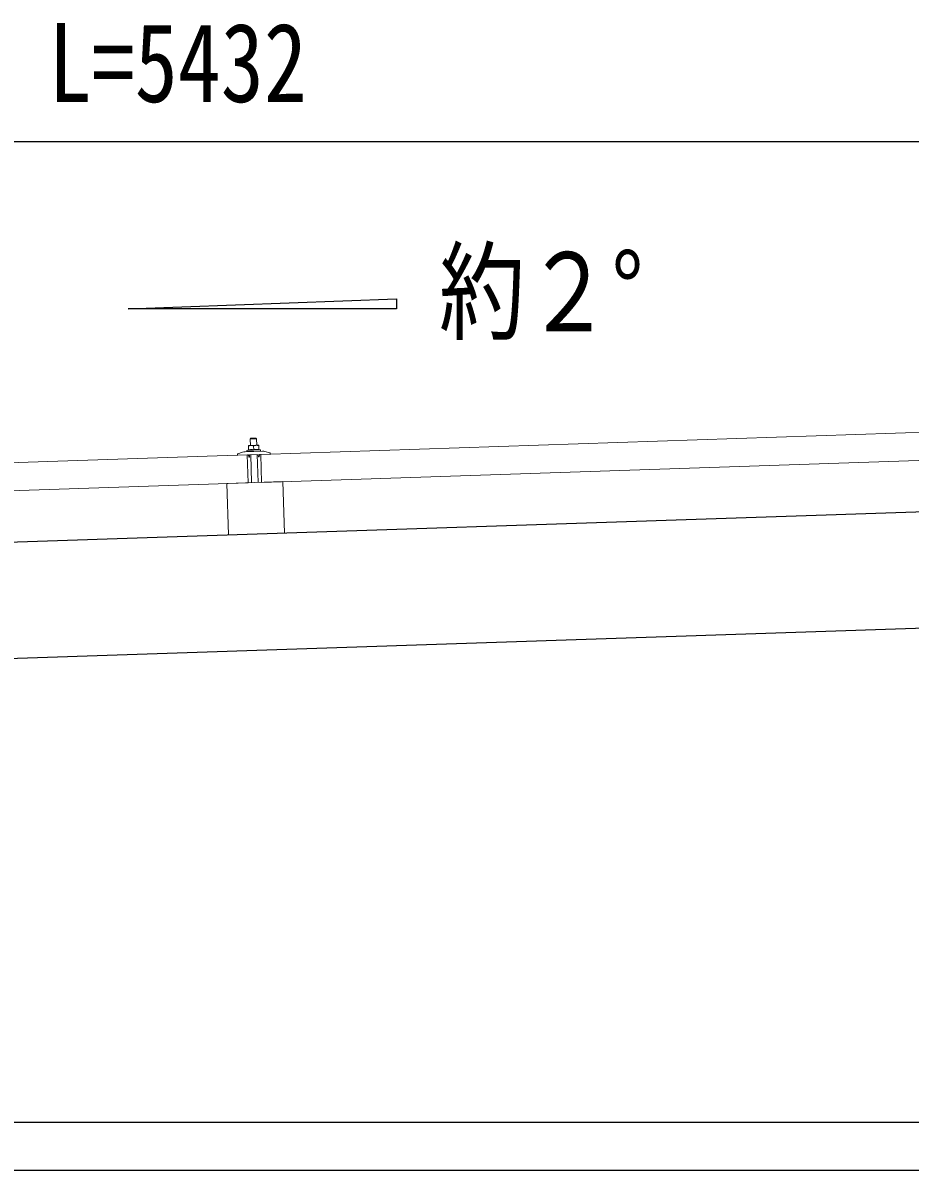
# Model space of a CAD drawing. Units: millimetres, scale not verified. Extents: x -12615 to 12615, y -8910 to 8910.
# Drawn here: x 270 to 1380, y -3069 to -1634 of the extents above; entities that cross this region are included whole.
import ezdxf
from ezdxf.enums import TextEntityAlignment as Align

# ---------------------------------------------------------------- set-up
doc = ezdxf.new("R2010")
doc.units = ezdxf.units.MM
doc.header["$LTSCALE"] = 40
doc.layers.add('0-4_YKK_13', color=4, linetype='Continuous', lineweight=18)
doc.layers.add('0-5_YKK_A1', color=4, linetype='Continuous')
doc.layers.add('0-6_YKK_D', color=6, linetype='Continuous')
doc.styles.add('ＭＳ ゴシック', font='')
doc.styles.get('ＭＳ ゴシック').set_extended_font_data('MS Gothic')

msp = doc.modelspace()

# ---------------------------------------------------------------- linework, layer by layer
at = {"layer": '0-4_YKK_13'}
for p, q in [((567.14, -2174.09), (1700.51, -2136.31)), ((555.02, -2162.91), (551.77, -2163.02)), ((551.77, -2163.03), (551.77, -2163.02)), ((551.77, -2163.03), (551.77, -2163.03)), ((551.77, -2163.03), (551.77, -2163.03)), ((551.77, -2163.03), (551.77, -2163.03)), ((551.77, -2163.03), (551.77, -2163.03)), ((551.77, -2163.03), (551.77, -2163.03)), ((551.77, -2163.03), (551.77, -2163.03)), ((551.77, -2163.03), (551.77, -2163.03)), ((551.77, -2163.04), (551.77, -2163.03)), ((551.77, -2163.04), (551.77, -2163.04)), ((551.77, -2163.04), (551.77, -2163.04)), ((551.77, -2163.04), (551.77, -2163.04)), ((551.77, -2163.05), (551.77, -2163.04)), ((551.77, -2163.05), (551.77, -2163.05)), ((551.77, -2163.06), (551.77, -2163.05)), ((551.77, -2163.07), (551.77, -2163.06)), ((551.77, -2163.08), (551.77, -2163.07)), ((551.77, -2163.09), (551.77, -2163.08)), ((551.77, -2163.11), (551.77, -2163.09)), ((551.77, -2163.12), (551.77, -2163.11)), ((551.77, -2163.14), (551.77, -2163.12)), ((551.78, -2163.16), (551.77, -2163.14)), ((551.78, -2163.18), (551.78, -2163.16)), ((551.78, -2163.2), (551.78, -2163.18)), ((551.78, -2163.22), (551.78, -2163.2)), ((551.78, -2163.24), (551.78, -2163.22)), ((551.78, -2163.26), (551.78, -2163.24)), ((551.78, -2163.28), (551.78, -2163.26)), ((551.78, -2163.31), (551.78, -2163.28)), ((551.78, -2163.33), (551.78, -2163.31)), ((551.78, -2163.35), (551.78, -2163.33)), ((551.78, -2163.38), (551.78, -2163.35)), ((551.78, -2163.4), (551.78, -2163.38)), ((551.78, -2163.42), (551.78, -2163.4)), ((551.78, -2163.44), (551.78, -2163.42)), ((551.79, -2163.46), (551.78, -2163.44)), ((551.79, -2163.48), (551.79, -2163.46)), ((551.79, -2163.5), (551.79, -2163.48)), ((551.79, -2163.51), (551.79, -2163.5)), ((551.79, -2163.53), (551.79, -2163.51)), ((552.04, -2163.52), (551.79, -2163.6)), ((551.79, -2163.54), (551.79, -2163.53)), ((551.79, -2163.6), (551.79, -2163.54)), ((551.79, -2163.6), (551.96, -2168.61)), ((552.09, -2163.5), (552.04, -2163.52)), ((552.15, -2163.48), (552.09, -2163.5)), ((552.21, -2163.46), (552.15, -2163.48)), ((552.27, -2163.44), (552.21, -2163.46)), ((552.35, -2163.42), (552.27, -2163.44)), ((552.42, -2163.39), (552.35, -2163.42)), ((552.5, -2163.36), (552.42, -2163.39)), ((552.59, -2163.33), (552.5, -2163.36)), ((552.68, -2163.3), (552.59, -2163.33)), ((552.77, -2163.27), (552.68, -2163.3)), ((552.87, -2163.24), (552.77, -2163.27)), ((552.97, -2163.21), (552.87, -2163.24)), ((553.07, -2163.18), (552.97, -2163.21)), ((553.18, -2163.15), (553.07, -2163.18)), ((553.28, -2163.13), (553.18, -2163.15)), ((553.38, -2163.1), (553.28, -2163.13)), ((553.49, -2163.08), (553.38, -2163.1)), ((553.59, -2163.06), (553.49, -2163.08)), ((553.7, -2163.04), (553.59, -2163.06)), ((553.81, -2163.02), (553.7, -2163.04)), ((553.92, -2163.01), (553.81, -2163.02)), ((554.02, -2162.99), (553.92, -2163.01)), ((554.97, -2153.91), (554, -2154.94)), ((554, -2154.94), (562, -2154.68)), ((554.27, -2162.94), (554, -2154.94)), ((554.12, -2162.98), (554.02, -2162.99)), ((554.21, -2162.97), (554.12, -2162.98)), ((554.3, -2162.96), (554.21, -2162.97)), ((554.38, -2162.95), (554.3, -2162.96)), ((554.45, -2162.94), (554.38, -2162.95)), ((554.52, -2162.94), (554.45, -2162.94)), ((554.59, -2162.93), (554.52, -2162.94)), ((554.65, -2162.93), (554.59, -2162.93)), ((554.71, -2162.93), (554.65, -2162.93)), ((554.76, -2162.93), (554.71, -2162.93)), ((554.8, -2162.92), (554.76, -2162.93)), ((554.84, -2162.92), (554.8, -2162.92)), ((554.88, -2162.92), (554.84, -2162.92)), ((554.91, -2162.92), (554.88, -2162.92)), ((554.93, -2162.92), (554.91, -2162.92)), ((554.95, -2162.92), (554.93, -2162.92)), ((554.97, -2162.92), (554.95, -2162.92)), ((560.97, -2153.71), (554.97, -2153.91)), ((554.98, -2162.92), (554.97, -2162.92)), ((555.02, -2162.91), (554.98, -2162.92)), ((561.52, -2162.7), (555.02, -2162.91)), ((555.3, -2162.92), (555.02, -2162.91)), ((555.36, -2162.92), (555.3, -2162.92)), ((555.42, -2162.92), (555.36, -2162.92)), ((555.49, -2162.92), (555.42, -2162.92)), ((555.56, -2162.93), (555.49, -2162.92)), ((555.64, -2162.93), (555.56, -2162.93)), ((555.73, -2162.93), (555.64, -2162.93)), ((555.82, -2162.93), (555.73, -2162.93)), ((555.92, -2162.93), (555.82, -2162.93)), ((556.02, -2162.94), (555.92, -2162.93)), ((556.13, -2162.94), (556.02, -2162.94)), ((556.24, -2162.94), (556.13, -2162.94)), ((556.35, -2162.95), (556.24, -2162.94)), ((556.46, -2162.96), (556.35, -2162.95)), ((556.57, -2162.97), (556.46, -2162.96)), ((556.67, -2162.98), (556.57, -2162.97)), ((556.78, -2163), (556.67, -2162.98)), ((556.89, -2163.02), (556.78, -2163)), ((557, -2163.04), (556.89, -2163.02)), ((557.11, -2163.07), (557, -2163.04)), ((557.22, -2163.1), (557.11, -2163.07)), ((557.32, -2163.12), (557.22, -2163.1)), ((557.42, -2163.15), (557.32, -2163.12)), ((557.51, -2163.18), (557.42, -2163.15)), ((557.6, -2163.2), (557.51, -2163.18)), ((557.69, -2163.22), (557.6, -2163.2)), ((557.76, -2163.24), (557.69, -2163.22)), ((557.84, -2163.26), (557.76, -2163.24)), ((557.9, -2163.28), (557.84, -2163.26)), ((557.96, -2163.3), (557.9, -2163.28)), ((558.02, -2163.31), (557.96, -2163.3)), ((558.29, -2163.39), (558.02, -2163.31)), ((558.53, -2163.3), (558.29, -2163.39)), ((558.29, -2163.39), (558.45, -2168.39)), ((558.59, -2163.29), (558.53, -2163.3)), ((558.64, -2163.27), (558.59, -2163.29)), ((558.7, -2163.25), (558.64, -2163.27)), ((558.77, -2163.22), (558.7, -2163.25)), ((558.84, -2163.2), (558.77, -2163.22)), ((558.92, -2163.17), (558.84, -2163.2)), ((559, -2163.15), (558.92, -2163.17)), ((559.08, -2163.12), (559, -2163.15)), ((559.18, -2163.09), (559.08, -2163.12)), ((559.27, -2163.05), (559.18, -2163.09)), ((559.37, -2163.02), (559.27, -2163.05)), ((559.47, -2162.99), (559.37, -2163.02)), ((559.57, -2162.96), (559.47, -2162.99)), ((559.67, -2162.94), (559.57, -2162.96)), ((559.77, -2162.91), (559.67, -2162.94)), ((559.88, -2162.89), (559.77, -2162.91)), ((559.98, -2162.86), (559.88, -2162.89)), ((560.09, -2162.84), (559.98, -2162.86)), ((560.2, -2162.82), (560.09, -2162.84)), ((560.31, -2162.81), (560.2, -2162.82)), ((560.41, -2162.79), (560.31, -2162.81)), ((560.52, -2162.78), (560.41, -2162.79)), ((560.61, -2162.76), (560.52, -2162.78)), ((560.7, -2162.75), (560.61, -2162.76)), ((560.79, -2162.74), (560.7, -2162.75)), ((560.87, -2162.73), (560.79, -2162.74)), ((560.95, -2162.73), (560.87, -2162.73)), ((561.02, -2162.72), (560.95, -2162.73)), ((560.97, -2153.71), (562, -2154.68)), ((561.09, -2162.72), (561.02, -2162.72)), ((561.15, -2162.71), (561.09, -2162.72)), ((561.2, -2162.71), (561.15, -2162.71)), ((561.25, -2162.71), (561.2, -2162.71)), ((561.3, -2162.71), (561.25, -2162.71)), ((561.34, -2162.71), (561.3, -2162.71)), ((561.38, -2162.7), (561.34, -2162.71)), ((561.41, -2162.7), (561.38, -2162.7)), ((561.43, -2162.7), (561.41, -2162.7)), ((561.45, -2162.7), (561.43, -2162.7)), ((561.47, -2162.7), (561.45, -2162.7)), ((561.48, -2162.7), (561.47, -2162.7)), ((561.52, -2162.7), (561.48, -2162.7)), ((564.76, -2162.59), (561.52, -2162.7)), ((561.79, -2162.7), (561.52, -2162.7)), ((561.85, -2162.7), (561.79, -2162.7)), ((561.92, -2162.71), (561.85, -2162.7)), ((561.98, -2162.71), (561.92, -2162.71)), ((562.06, -2162.71), (561.98, -2162.71)), ((562, -2154.68), (562.26, -2162.67)), ((562.14, -2162.71), (562.06, -2162.71)), ((562.23, -2162.71), (562.14, -2162.71)), ((562.32, -2162.71), (562.23, -2162.71)), ((562.41, -2162.72), (562.32, -2162.71)), ((562.52, -2162.72), (562.41, -2162.72)), ((562.62, -2162.72), (562.52, -2162.72)), ((562.73, -2162.73), (562.62, -2162.72)), ((562.84, -2162.73), (562.73, -2162.73)), ((562.95, -2162.74), (562.84, -2162.73)), ((563.06, -2162.75), (562.95, -2162.74)), ((563.17, -2162.77), (563.06, -2162.75)), ((563.28, -2162.78), (563.17, -2162.77)), ((563.39, -2162.8), (563.28, -2162.78)), ((563.5, -2162.83), (563.39, -2162.8)), ((563.6, -2162.85), (563.5, -2162.83)), ((563.71, -2162.88), (563.6, -2162.85)), ((563.82, -2162.91), (563.71, -2162.88)), ((563.92, -2162.93), (563.82, -2162.91)), ((564.01, -2162.96), (563.92, -2162.93)), ((564.1, -2162.98), (564.01, -2162.96)), ((564.18, -2163.01), (564.1, -2162.98)), ((564.26, -2163.03), (564.18, -2163.01)), ((564.33, -2163.05), (564.26, -2163.03)), ((564.4, -2163.07), (564.33, -2163.05)), ((564.46, -2163.08), (564.4, -2163.07)), ((564.52, -2163.1), (564.46, -2163.08)), ((564.78, -2163.17), (564.52, -2163.1)), ((564.76, -2162.59), (564.76, -2162.6)), ((564.76, -2162.59), (564.76, -2162.59)), ((564.76, -2162.59), (564.76, -2162.59)), ((564.76, -2162.59), (564.76, -2162.59)), ((564.76, -2162.6), (564.76, -2162.61)), ((564.76, -2162.6), (564.76, -2162.6)), ((564.76, -2162.6), (564.76, -2162.6)), ((564.76, -2162.6), (564.76, -2162.6)), ((564.76, -2162.6), (564.76, -2162.6)), ((564.76, -2162.6), (564.76, -2162.6)), ((564.76, -2162.6), (564.76, -2162.6)), ((564.76, -2162.61), (564.76, -2162.62)), ((564.76, -2162.61), (564.76, -2162.61)), ((564.76, -2162.61), (564.76, -2162.61)), ((564.76, -2162.62), (564.76, -2162.63)), ((564.76, -2162.63), (564.77, -2162.64)), ((564.77, -2162.64), (564.77, -2162.65)), ((564.77, -2162.65), (564.77, -2162.66)), ((564.77, -2162.66), (564.77, -2162.67)), ((564.77, -2162.67), (564.77, -2162.69)), ((564.77, -2162.69), (564.77, -2162.71)), ((564.77, -2162.71), (564.77, -2162.72)), ((564.77, -2162.72), (564.77, -2162.74)), ((564.77, -2162.74), (564.77, -2162.76)), ((564.77, -2162.76), (564.77, -2162.78)), ((564.77, -2162.78), (564.77, -2162.8)), ((564.77, -2162.8), (564.77, -2162.83)), ((564.77, -2162.83), (564.77, -2162.85)), ((564.77, -2162.85), (564.77, -2162.87)), ((564.77, -2162.87), (564.77, -2162.9)), ((564.77, -2162.9), (564.77, -2162.92)), ((564.77, -2162.92), (564.78, -2162.94)), ((564.78, -2162.94), (564.78, -2162.97)), ((564.78, -2162.97), (564.78, -2162.99)), ((564.78, -2162.99), (564.78, -2163.01)), ((564.78, -2163.01), (564.78, -2163.03)), ((564.78, -2163.03), (564.78, -2163.05)), ((564.78, -2163.05), (564.78, -2163.06)), ((564.78, -2163.06), (564.78, -2163.08)), ((564.78, -2163.08), (564.78, -2163.09)), ((564.78, -2163.09), (564.78, -2163.11)), ((564.78, -2163.11), (564.78, -2163.17)), ((564.78, -2163.17), (564.95, -2168.17)), ((-583.22, -2212.43), (550.15, -2174.65)), ((538.14, -2174.48), (538.12, -2173.85)), ((538.46, -2173.36), (544.58, -2171.22)), ((551.23, -2174.55), (538.66, -2174.97)), ((547.55, -2170.67), (569.48, -2169.94)), ((549.97, -2169.09), (566.96, -2168.52)), ((550.02, -2170.58), (567.01, -2170.02)), ((551.32, -2209.63), (550.15, -2174.65)), ((552.17, -2177.1), (551.74, -2174.95)), ((552.15, -2168.56), (551.96, -2168.61)), ((552.19, -2168.55), (552.15, -2168.56)), ((552.23, -2168.54), (552.19, -2168.55)), ((552.28, -2168.52), (552.23, -2168.54)), ((552.33, -2168.51), (552.28, -2168.52)), ((552.39, -2168.5), (552.33, -2168.51)), ((552.45, -2168.48), (552.39, -2168.5)), ((552.52, -2168.46), (552.45, -2168.48)), ((552.59, -2168.44), (552.52, -2168.46)), ((552.67, -2168.42), (552.59, -2168.44)), ((552.75, -2168.4), (552.67, -2168.42)), ((552.95, -2177.49), (552.68, -2177.5)), ((552.83, -2168.38), (552.75, -2168.4)), ((552.92, -2168.36), (552.83, -2168.38)), ((553.02, -2168.34), (552.92, -2168.36)), ((553.12, -2168.32), (553.02, -2168.34)), ((553.22, -2168.3), (553.12, -2168.32)), ((553.16, -2174.78), (553.24, -2177.18)), ((553.33, -2168.28), (553.22, -2168.3)), ((553.44, -2168.26), (553.33, -2168.28)), ((553.56, -2168.24), (553.44, -2168.26)), ((563.85, -2174.13), (553.45, -2174.47)), ((553.68, -2168.22), (553.56, -2168.24)), ((553.81, -2168.2), (553.68, -2168.22)), ((553.94, -2168.18), (553.81, -2168.2)), ((554.07, -2168.17), (553.94, -2168.18)), ((554.2, -2168.15), (554.07, -2168.17)), ((554.33, -2168.14), (554.2, -2168.15)), ((554.46, -2168.12), (554.33, -2168.14)), ((554.59, -2168.11), (554.46, -2168.12)), ((554.72, -2168.1), (554.59, -2168.11)), ((555.82, -2209.41), (554.65, -2174.43)), ((554.86, -2168.09), (554.72, -2168.1)), ((554.99, -2168.09), (554.86, -2168.09)), ((555.13, -2168.08), (554.99, -2168.09)), ((555.26, -2168.08), (555.13, -2168.08)), ((555.4, -2168.07), (555.26, -2168.08)), ((555.53, -2168.07), (555.4, -2168.07)), ((555.67, -2168.07), (555.53, -2168.07)), ((555.8, -2168.07), (555.67, -2168.07)), ((555.94, -2168.07), (555.8, -2168.07)), ((556.07, -2168.08), (555.94, -2168.07)), ((556.21, -2168.09), (556.07, -2168.08)), ((556.34, -2168.09), (556.21, -2168.09)), ((556.47, -2168.1), (556.34, -2168.09)), ((556.6, -2168.11), (556.47, -2168.1)), ((556.73, -2168.12), (556.6, -2168.11)), ((556.85, -2168.13), (556.73, -2168.12)), ((556.97, -2168.15), (556.85, -2168.13)), ((557.08, -2168.16), (556.97, -2168.15)), ((557.19, -2168.17), (557.08, -2168.16)), ((557.3, -2168.19), (557.19, -2168.17)), ((557.4, -2168.2), (557.3, -2168.19)), ((557.49, -2168.22), (557.4, -2168.2)), ((557.58, -2168.23), (557.49, -2168.22)), ((557.66, -2168.25), (557.58, -2168.23)), ((557.75, -2168.26), (557.66, -2168.25)), ((557.82, -2168.28), (557.75, -2168.26)), ((557.89, -2168.29), (557.82, -2168.28)), ((557.96, -2168.3), (557.89, -2168.29)), ((558.03, -2168.31), (557.96, -2168.3)), ((558.08, -2168.32), (558.03, -2168.31)), ((558.14, -2168.33), (558.08, -2168.32)), ((558.19, -2168.34), (558.14, -2168.33)), ((558.23, -2168.35), (558.19, -2168.34)), ((558.45, -2168.39), (558.23, -2168.35)), ((558.64, -2168.34), (558.45, -2168.39)), ((558.68, -2168.33), (558.64, -2168.34)), ((558.73, -2168.32), (558.68, -2168.33)), ((558.78, -2168.31), (558.73, -2168.32)), ((558.83, -2168.29), (558.78, -2168.31)), ((558.89, -2168.28), (558.83, -2168.29)), ((558.95, -2168.26), (558.89, -2168.28)), ((559.02, -2168.25), (558.95, -2168.26)), ((559.09, -2168.23), (559.02, -2168.25)), ((559.16, -2168.21), (559.09, -2168.23)), ((559.25, -2168.19), (559.16, -2168.21)), ((559.33, -2168.17), (559.25, -2168.19)), ((559.42, -2168.15), (559.33, -2168.17)), ((559.51, -2168.13), (559.42, -2168.15)), ((559.61, -2168.1), (559.51, -2168.13)), ((559.72, -2168.08), (559.61, -2168.1)), ((559.82, -2168.06), (559.72, -2168.08)), ((559.94, -2168.04), (559.82, -2168.06)), ((560.05, -2168.03), (559.94, -2168.04)), ((560.18, -2168.01), (560.05, -2168.03)), ((560.3, -2167.99), (560.18, -2168.01)), ((560.43, -2167.97), (560.3, -2167.99)), ((560.56, -2167.95), (560.43, -2167.97)), ((560.69, -2167.94), (560.56, -2167.95)), ((560.82, -2167.92), (560.69, -2167.94)), ((560.96, -2167.91), (560.82, -2167.92)), ((561.09, -2167.9), (560.96, -2167.91)), ((561.22, -2167.89), (561.09, -2167.9)), ((561.35, -2167.88), (561.22, -2167.89)), ((561.49, -2167.87), (561.35, -2167.88)), ((561.62, -2167.86), (561.49, -2167.87)), ((561.76, -2167.86), (561.62, -2167.86)), ((561.89, -2167.86), (561.76, -2167.86)), ((562.03, -2167.85), (561.89, -2167.86)), ((562.16, -2167.85), (562.03, -2167.85)), ((562.3, -2167.86), (562.16, -2167.85)), ((562.43, -2167.86), (562.3, -2167.86)), ((562.57, -2167.86), (562.43, -2167.86)), ((562.7, -2167.87), (562.57, -2167.86)), ((562.65, -2174.17), (563.81, -2209.15)), ((562.84, -2167.88), (562.7, -2167.87)), ((562.97, -2167.89), (562.84, -2167.88)), ((563.1, -2167.9), (562.97, -2167.89)), ((563.23, -2167.91), (563.1, -2167.9)), ((563.35, -2167.92), (563.23, -2167.91)), ((563.47, -2167.93), (563.35, -2167.92)), ((563.58, -2167.94), (563.47, -2167.93)), ((563.69, -2167.96), (563.58, -2167.94)), ((563.79, -2167.97), (563.69, -2167.96)), ((563.89, -2167.98), (563.79, -2167.97)), ((563.99, -2168), (563.89, -2167.98)), ((564.08, -2168.01), (563.99, -2168)), ((564.16, -2168.03), (564.08, -2168.01)), ((564.24, -2168.04), (564.16, -2168.03)), ((564.24, -2176.81), (564.16, -2174.42)), ((564.32, -2168.06), (564.24, -2168.04)), ((564.39, -2168.07), (564.32, -2168.06)), ((564.46, -2168.08), (564.39, -2168.07)), ((564.52, -2168.1), (564.46, -2168.08)), ((564.58, -2168.11), (564.52, -2168.1)), ((564.82, -2177.1), (564.55, -2177.1)), ((564.64, -2168.12), (564.58, -2168.11)), ((564.69, -2168.13), (564.64, -2168.12)), ((564.73, -2168.13), (564.69, -2168.13)), ((564.95, -2168.17), (564.73, -2168.13)), ((564.94, -2167.76), (566.96, -2168.52)), ((565.59, -2174.49), (565.3, -2176.66)), ((578.64, -2173.63), (566.07, -2174.05)), ((566.96, -2168.52), (567.01, -2170.02)), ((572.48, -2170.29), (578.73, -2172.02)), ((579.1, -2172.48), (579.12, -2173.12)), ((594.8, -2208.11), (524.84, -2210.45)), ((594.8, -2208.11), (596.94, -2272.48)), ((524.84, -2210.45), (526.98, -2274.81))]:
    msp.add_line(p, q, dxfattribs=at)
for points in [[(550.02, -2170.58), (549.97, -2169.09), (551.94, -2168.19)], [(1701.68, -2171.29), (568.31, -2209.07), (567.14, -2174.09)], [(551.32, -2209.63), (-582.06, -2247.41), (-583.22, -2212.43)]]:
    msp.add_lwpolyline(points, dxfattribs=at)
for centre, radius, start, end in [((538.62, -2173.83), 0.5, 109.26318, 181.90915), ((538.64, -2174.47), 0.5, 181.90915, 271.90915), ((547.88, -2180.66), 10, 91.90915, 109.26318), ((551.25, -2175.05), 0.5, 11.37147, 91.90915), ((552.66, -2177), 0.5, 191.37147, 271.90915), ((552.94, -2177.19), 0.3, 271.90915, 1.90915), ((553.46, -2174.77), 0.3, 91.90915, 181.90915), ((563.86, -2174.43), 0.3, 1.90915, 91.90915), ((564.54, -2176.8), 0.3, 181.90915, 271.90915), ((564.81, -2176.6), 0.5, 271.90915, 352.44683), ((566.09, -2174.55), 0.5, 91.90915, 172.44683), ((569.82, -2179.93), 10, 74.55513, 91.90915), ((578.62, -2173.13), 0.5, 271.90915, 1.90915), ((578.6, -2172.5), 0.5, 1.90915, 74.55513)]:
    msp.add_arc(centre, radius, start, end, dxfattribs=at)
at = {"layer": '0-5_YKK_A1'}
for p, q in [((401.19, -1992), (737.19, -1979.58)), ((737.19, -1979.58), (737.19, -1992)), ((737.19, -1992), (401.19, -1992)), ((3247.38, -2184.21), (-2144.69, -2363.91)), ((-2139.86, -2508.83), (3252.21, -2329.1)), ((-892.99, -3009.18), (2006.01, -3009.18)), ((-892.99, -3069.18), (2006.01, -3069.18))]:
    msp.add_line(p, q, dxfattribs=at)
at = {"layer": '0-6_YKK_D'}
msp.add_line((3119.69, -1783.07), (-2012.1, -1783.07), dxfattribs=at)

# ---------------------------------------------------------------- texts
at = {"layer": '0-5_YKK_A1', "style": 'ＭＳ ゴシック', "width": 0.8}
msp.add_text('約２°', height=98.97, dxfattribs=at).set_placement((790.14, -2049.75), align=Align.BOTTOM_LEFT)
at = {"layer": '0-6_YKK_D', "style": 'ＭＳ ゴシック', "width": 0.8}
msp.add_text('L=5432', height=98.97, dxfattribs=at).set_placement((301.8, -1763.07), align=Align.BOTTOM_LEFT)

doc.saveas('drawing.dxf')
